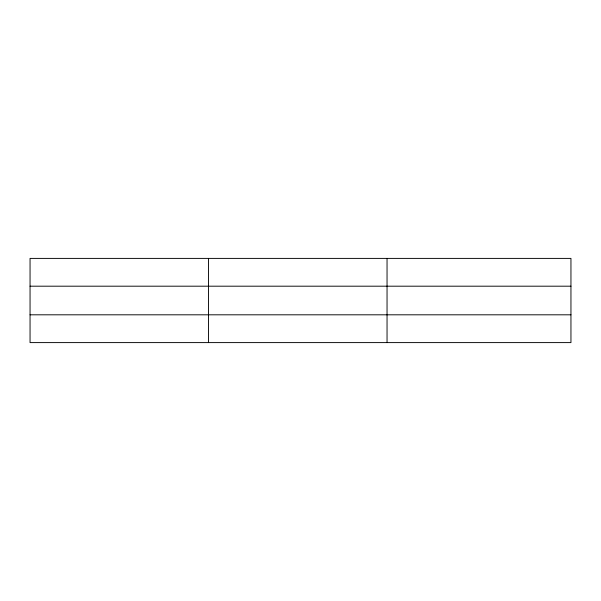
<?xml version="1.0" encoding="UTF-8"?>
<svg xmlns="http://www.w3.org/2000/svg" width="601" height="601" viewBox="0 0 601 601"><rect width="100%" height="100%" fill="white"/><g stroke="black" fill="none" stroke-linecap="round" stroke-linejoin="round"><path stroke-width="0.9" d="M208.547 258.4L208.547 342.6M387.044 258.4L387.044 342.6M570.95 286.189L570.95 258.4L30.05 258.4L30.05 342.6L570.95 342.6L570.95 286.189L30.05 286.189M30.05 314.811L570.95 314.811"/></g></svg>
